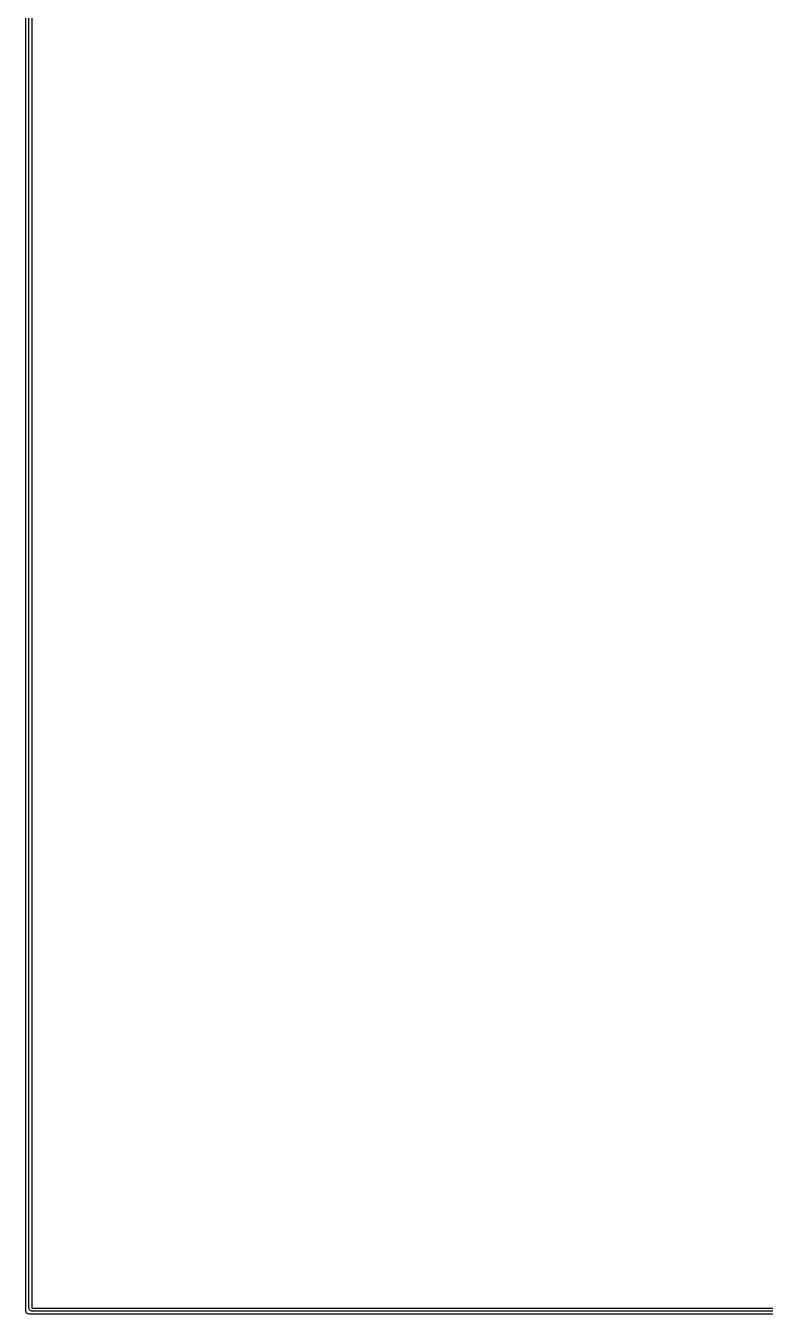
# Model space of a CAD drawing. Extents: x 90 to 180.1, y -125 to -50.
# Drawn here: x 89.95 to 101.94, y -125.05 to -104.16 of the extents above; entities that cross this region are included whole.
import ezdxf

# ---------------------------------------------------------------- set-up
doc = ezdxf.new("R2010")
doc.units = 0
doc.layers.add('BLACK', color=7, linetype='CONTINUOUS')

msp = doc.modelspace()

# ---------------------------------------------------------------- linework, layer by layer
at = {"layer": 'BLACK', "linetype": 'CONTINUOUS'}
for p, q in [((89.95, -125), (89.95, -50)), ((90.05, -50.05), (90.05, -124.95)), ((90.0005, -114.445), (90.0005, -102.655)), ((90.0005, -119.923), (90.0005, -114.445)), ((90.0005, -124.95), (90.0005, -119.923)), ((89.9646, -125.035), (89.95, -125)), ((90, -125.05), (89.9646, -125.035)), ((180, -125.05), (90, -125.05)), ((90.0149, -124.985), (90.0005, -124.95)), ((90.0495, -124.999), (90.0149, -124.985)), ((179.951, -124.999), (90.0495, -124.999)), ((90.05, -124.95), (179.95, -124.95))]:
    msp.add_line(p, q, dxfattribs=at)

doc.saveas('drawing.dxf')
